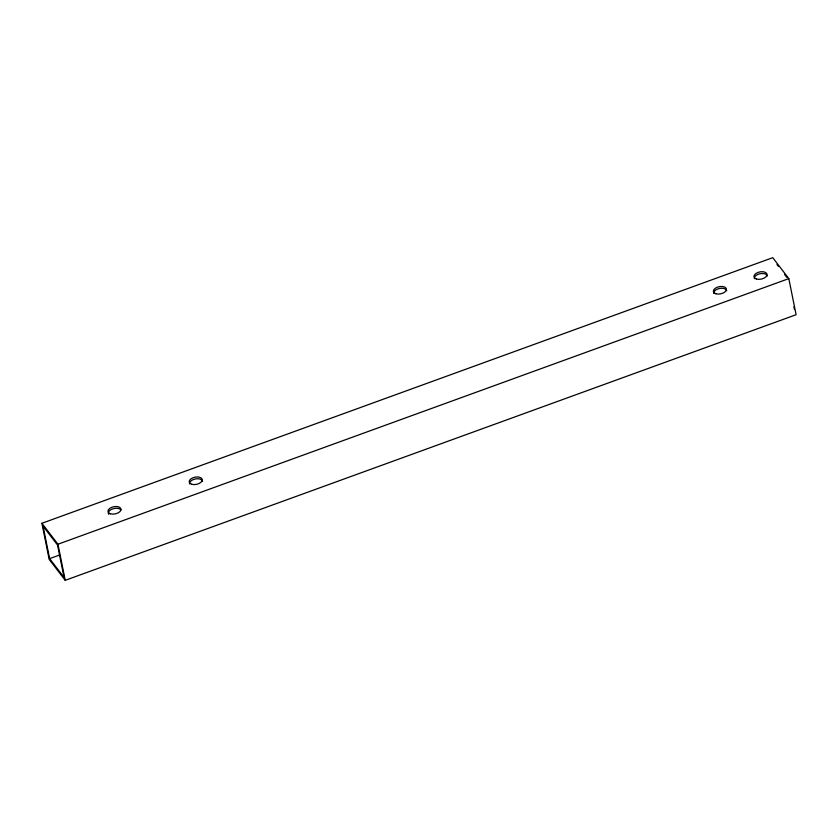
<?xml version="1.0" encoding="UTF-8"?>
<svg xmlns="http://www.w3.org/2000/svg" width="838" height="838" viewBox="0 0 838 838"><rect width="100%" height="100%" fill="white"/><g stroke="black" fill="none" stroke-linecap="round" stroke-linejoin="round"><path stroke-width="1.26" d="M41.9 523.289L772.762 257.675L788.82 278.614L796.1 314.711L65.238 580.325L49.18 559.386L41.9 523.289L57.958 544.229L65.238 580.325M57.958 544.229L788.82 278.614M49.62 558.632L64.076 577.476L57.518 544.983L43.063 526.138L49.62 558.632L59.467 555.049M776.973 264.494L778.492 266.474M784.578 274.414L786.861 277.388M793.921 306.865L794.424 309.358M108.762 514.312A6.641 3.687 -11.4 0 1 112.449 508.959A6.641 3.687 -11.4 0 1 120.944 509.881M189.556 483.914A6.641 3.687 -11.4 0 1 195.306 478.98A6.641 3.687 -11.4 0 1 202.566 481.263M754.347 278.645A6.641 3.687 -11.4 0 1 760.097 273.722A6.641 3.687 -11.4 0 1 767.357 275.995M713.746 293.436A6.641 3.687 -11.4 0 1 719.454 288.481A6.641 3.687 -11.4 0 1 726.745 290.734M110.417 513.778A6.641 3.687 -11.4 0 0 120.965 509.944A6.641 3.687 -11.4 0 0 112.083 507.158A6.641 3.687 -11.4 0 0 110.417 513.778M191.63 484.27A6.641 3.687 -11.4 0 0 202.178 480.436A6.641 3.687 -11.4 0 0 193.285 477.639A6.641 3.687 -11.4 0 0 191.63 484.27M756.421 279.002A6.641 3.687 -11.4 0 0 766.969 275.168A6.641 3.687 -11.4 0 0 758.076 272.381A6.641 3.687 -11.4 0 0 756.421 279.002M715.851 293.771A6.641 3.687 -11.4 0 0 726.368 289.906A6.641 3.687 -11.4 0 0 717.433 287.151A6.641 3.687 -11.4 0 0 715.851 293.771"/></g></svg>
